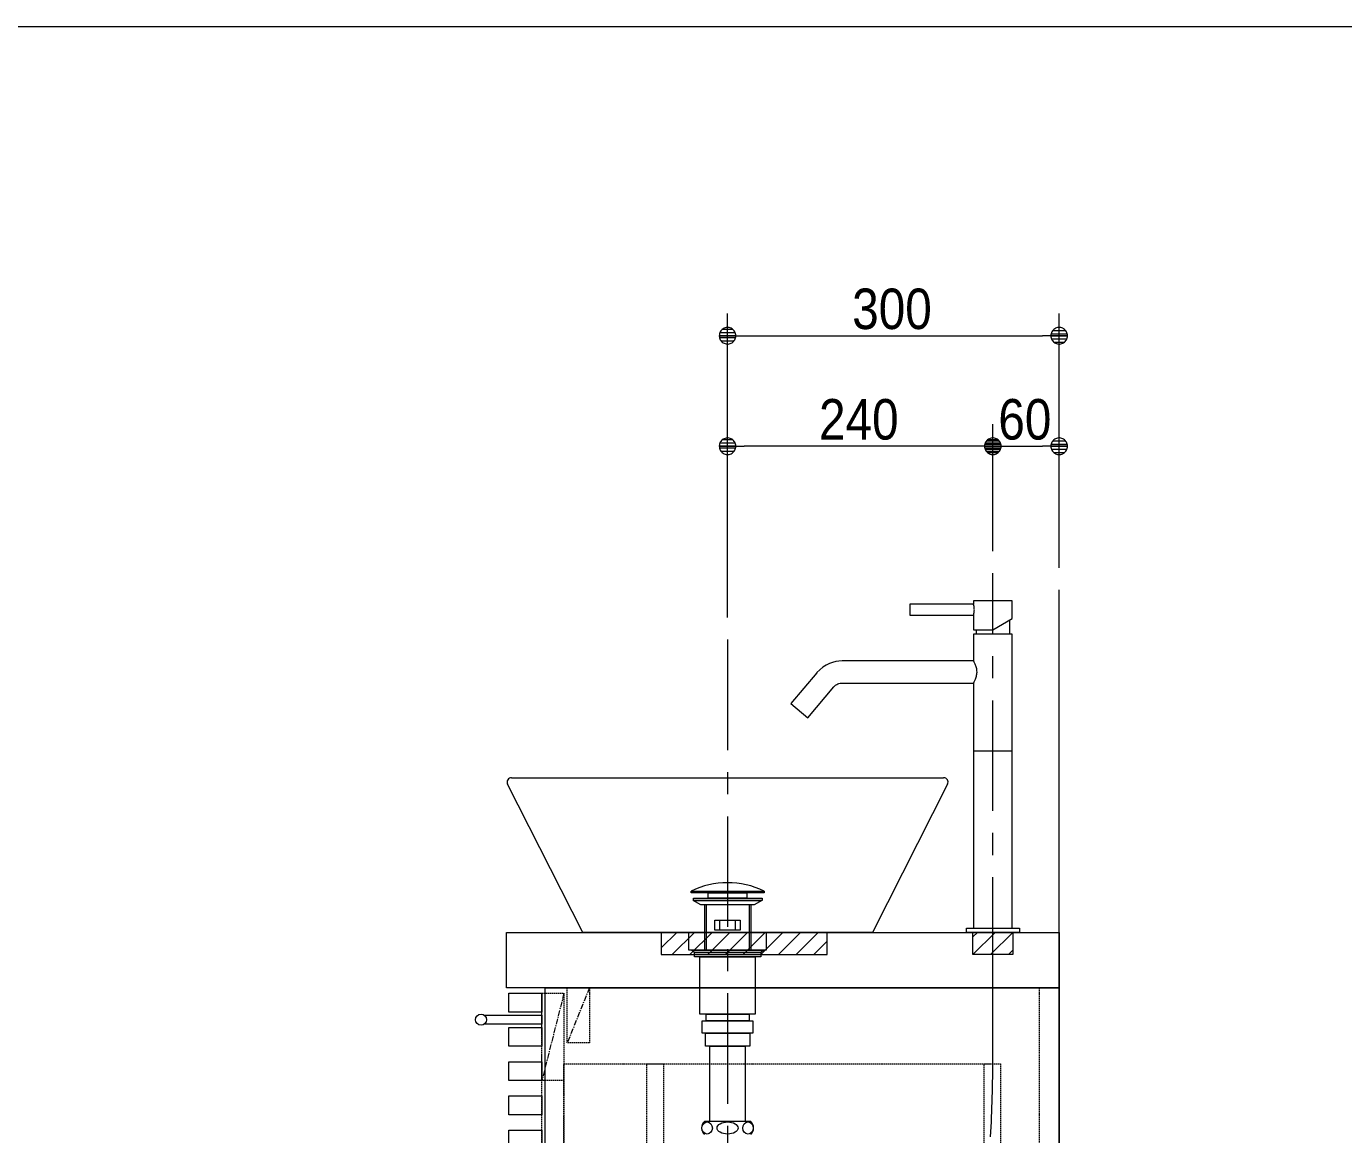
# Model space of a CAD drawing. Units: millimetres, scale not verified. Extents: x -6062 to 6062, y -3045 to 3045.
# Drawn here: x -922 to 270, y 1767 to 2770 of the extents above; entities that cross this region are included whole.
import ezdxf
from ezdxf.enums import TextEntityAlignment as Align

# ---------------------------------------------------------------- set-up
doc = ezdxf.new("R2010")
doc.units = ezdxf.units.MM
doc.header["$LTSCALE"] = 20
doc.linetypes.add('CHAIN1', pattern=[8, 5, -1, 1, -1])
doc.linetypes.add('DASHED1', pattern=[1.8, 1.2, -0.6])
for name, color, linetype, lineweight in [('0-0_1図面枠', 7, 'Continuous', 9), ('0-1_2寸法-1', 7, 'Continuous', 9), ('0-2_0', 7, 'Continuous', 9), ('0-3_5ボウル・キャビネット', 7, 'Continuous', 9), ('0-4_4給排水', 7, 'Continuous', 9)]:
    doc.layers.add(name, color=color, linetype=linetype, lineweight=lineweight)
doc.styles.add('ＭＳ Ｐゴシック', font='')
doc.styles.get('ＭＳ Ｐゴシック').set_extended_font_data('MS PGothic')

# ---------------------------------------------------------------- blocks, each defined once
blk = doc.blocks.new('グループ-2')
at = {"layer": '0-0_1図面枠'}
blk.add_lwpolyline([(-80000, 55400), (80000, 55400), (80000, -55400), (-80000, -55400)], close=True, dxfattribs=at)
blk = doc.blocks.new('図面枠')
at = {"layer": '0-0_1図面枠'}
blk.add_blockref('グループ-2', (0, 0), dxfattribs=at)
blk = doc.blocks.new('_Dot')
at = {"layer": '0-2_0'}
for p, q in [((-10, 0), (-20, 0)), ((9.78, 2), (-9.78, 2)), ((7.99, 6), (-7.99, 6)), ((9.16, -3.98), (-9.16, -3.98)), ((6, -7.98), (-6, -7.98))]:
    blk.add_line(p, q, dxfattribs=at)
for points in [[(10, 0), (9.92, 1.25), (9.69, 2.49), (9.3, 3.68), (8.76, 4.82), (8.09, 5.88), (7.29, 6.85), (6.37, 7.71), (5.36, 8.44), (4.26, 9.05), (3.09, 9.51), (1.87, 9.82), (0.63, 9.98), (-0.63, 9.98), (-1.87, 9.82), (-3.09, 9.51), (-4.26, 9.05), (-5.36, 8.44), (-6.37, 7.71), (-7.29, 6.85), (-8.09, 5.88), (-8.76, 4.82), (-9.3, 3.68), (-9.69, 2.49), (-9.92, 1.25), (-10, 0), (0, 0)], [(-10, 0), (-9.92, -1.25), (-9.69, -2.49), (-9.3, -3.68), (-8.76, -4.82), (-8.09, -5.88), (-7.29, -6.85), (-6.37, -7.71), (-5.36, -8.44), (-4.26, -9.05), (-3.09, -9.51), (-1.87, -9.82), (-0.63, -9.98), (0.63, -9.98), (1.87, -9.82), (3.09, -9.51), (4.26, -9.05), (5.36, -8.44), (6.37, -7.71), (7.29, -6.85), (8.09, -5.88), (8.76, -4.82), (9.3, -3.68), (9.69, -2.49), (9.92, -1.25), (10, 0), (0, 0)]]:
    blk.add_lwpolyline(points, close=True, dxfattribs=at)
blk = doc.blocks.new('グループ-12')
at = {"layer": '0-3_5ボウル・キャビネット', "linetype": 'CHAIN1'}
for p, q in [((27040, 37900), (26640, 36320)), ((27500, 38000), (27100, 37000)), ((27040, 34800), (26640, 33220)), ((27100, 32520), (27420, 33720)), ((27040, 32940), (26640, 31360)), ((27040, 29840), (26640, 28260))]:
    blk.add_line(p, q, dxfattribs=at)
at = {"layer": '0-3_5ボウル・キャビネット', "linetype": 'DASHED1'}
blk.add_line((35640, 38000), (35640, 28500), dxfattribs=at)
at = {"layer": '0-3_5ボウル・キャビネット'}
for points in [[(26000, 39000), (36000, 39000), (36000, 38000), (26000, 38000)], [(26040, 37900), (26640, 37900), (26640, 37560), (26040, 37560)], [(26700, 38000), (36000, 38000), (36000, 28200), (26700, 28200)], [(26040, 37280), (26640, 37280), (26640, 36940), (26040, 36940)], [(26040, 36660), (26640, 36660), (26640, 36320), (26040, 36320)], [(26040, 36040), (26640, 36040), (26640, 35700), (26040, 35700)], [(26040, 35420), (26640, 35420), (26640, 35080), (26040, 35080)], [(26040, 34800), (26640, 34800), (26640, 34460), (26040, 34460)], [(26040, 34180), (26640, 34180), (26640, 33840), (26040, 33840)], [(26040, 33560), (26640, 33560), (26640, 33220), (26040, 33220)], [(26040, 32940), (26640, 32940), (26640, 32600), (26040, 32600)], [(26040, 32320), (26640, 32320), (26640, 31980), (26040, 31980)], [(26040, 31700), (26640, 31700), (26640, 31360), (26040, 31360)], [(26040, 31080), (26640, 31080), (26640, 30740), (26040, 30740)], [(26040, 30460), (26640, 30460), (26640, 30120), (26040, 30120)], [(26040, 29840), (26640, 29840), (26640, 29500), (26040, 29500)], [(26040, 29220), (26640, 29220), (26640, 28880), (26040, 28880)], [(26040, 28600), (26640, 28600), (26640, 28260), (26040, 28260)], [(27350, 28200), (28050, 28200), (28050, 25200), (27350, 25200)], [(35050, 28200), (35750, 28200), (35750, 25200), (35050, 25200)]]:
    blk.add_lwpolyline(points, close=True, dxfattribs=at)
at = {"layer": '0-3_5ボウル・キャビネット', "linetype": 'DASHED1'}
for points in [[(26640, 37900), (27040, 37900), (27040, 33220), (26640, 33220)], [(26640, 37900), (27040, 37900), (27040, 36320), (26640, 36320)], [(27100, 38000), (27500, 38000), (27500, 37000), (27100, 37000)], [(27040, 36620), (34940, 36620), (34940, 33920), (27040, 33920)], [(28540, 36620), (28840, 36620), (28840, 33920), (28540, 33920)], [(34640, 36620), (34940, 36620), (34940, 33920), (34640, 33920)], [(26640, 34800), (27040, 34800), (27040, 33220), (26640, 33220)], [(27100, 33720), (27420, 33720), (27420, 32520), (27100, 32520)], [(26640, 32940), (27040, 32940), (27040, 28260), (26640, 28260)], [(26640, 32940), (27040, 32940), (27040, 31360), (26640, 31360)], [(27040, 31660), (34940, 31660), (34940, 28960), (27040, 28960)], [(31540, 31660), (31840, 31660), (31840, 28960), (31540, 28960)], [(34640, 31660), (34940, 31660), (34940, 28960), (34640, 28960)], [(26640, 29840), (27040, 29840), (27040, 28260), (26640, 28260)]]:
    blk.add_lwpolyline(points, close=True, dxfattribs=at)
at = {"layer": '0-3_5ボウル・キャビネット'}
for points in [[(25600, 37500), (26640, 37500), (26640, 37340), (25600, 37340)], [(25600, 32540), (26640, 32540), (26640, 32380), (25600, 32380)]]:
    blk.add_lwpolyline(points, dxfattribs=at)
at = {"layer": '0-3_5ボウル・キャビネット', "linetype": 'DASHED1'}
blk.add_lwpolyline([(36000, 28500), (27100, 28500), (27100, 28200)], dxfattribs=at)
at = {"layer": '0-3_5ボウル・キャビネット'}
for centre in [(25540, 37420), (25540, 32460)]:
    blk.add_circle(centre, 100, dxfattribs=at)
blk = doc.blocks.new('グループ-13')
at = {"layer": '0-3_5ボウル・キャビネット'}
blk.add_lwpolyline([(24000, 25200), (36000, 25200), (36000, 45200)], dxfattribs=at)
blk.add_blockref('グループ-12', (0, 0), dxfattribs=at)

msp = doc.modelspace()

# ---------------------------------------------------------------- linework, layer by layer
at = {"layer": '0-1_2寸法-1'}
for p, q in [((-287.5, 2410), (-287.5, 2510)), ((12.5, 2410), (12.5, 2510)), ((-272.49, 2490), (-2.51, 2490)), ((-287.5, 2235), (-287.5, 2410)), ((-47.5, 2295), (-47.5, 2410)), ((-47.5, 2295), (-47.5, 2410)), ((12.5, 2280), (12.5, 2410)), ((-62.51, 2390), (-272.49, 2390)), ((-32.49, 2390), (-2.51, 2390))]:
    msp.add_line(p, q, dxfattribs=at)
at = {"layer": '0-3_5ボウル・キャビネット'}
for p, q in [((-486.33, 2088.09), (-486.33, 2088.1)), ((-482.93, 2090), (-92.07, 2090)), ((-88.67, 2088.1), (-88.67, 2088.09)), ((-347.5, 1936), (-333.5, 1950)), ((-337.5, 1930), (-317.5, 1950)), ((-321.5, 1930), (-301.5, 1950)), ((-305.5, 1930), (-285.5, 1950)), ((-289.5, 1930), (-269.5, 1950)), ((-273.5, 1930), (-253.5, 1950)), ((-257.5, 1930), (-237.5, 1950)), ((-241.5, 1930), (-221.5, 1950)), ((-225.5, 1930), (-205.5, 1950)), ((-65.5, 1946), (-61.5, 1950)), ((-65.5, 1930), (-45.5, 1950)), ((-49.5, 1930), (-29.5, 1950)), ((-209.5, 1930), (-197.5, 1942)), ((-33.5, 1930), (-29.5, 1934))]:
    msp.add_line(p, q, dxfattribs=at)
msp.add_lwpolyline([(-88.51, 2084.19), (-156.44, 1950), (-418.56, 1950), (-486.49, 2084.19)], dxfattribs=at)
for points in [[(-197.5, 1930), (-197.5, 1950), (-347.5, 1950), (-347.5, 1930)], [(-322.5, 1950), (-252.5, 1950), (-252.5, 1934), (-322.5, 1934)], [(-65.5, 1930), (-65.5, 1950), (-29.5, 1950), (-29.5, 1930)]]:
    msp.add_lwpolyline(points, close=True, dxfattribs=at)
at = {"layer": '0-3_5ボウル・キャビネット', "linetype": 'DASHED1'}
for points in [[(-197.5, 1930), (-197.5, 1950), (-347.5, 1950), (-347.5, 1930)], [(-65.5, 1930), (-65.5, 1950), (-29.5, 1950), (-29.5, 1930)]]:
    msp.add_lwpolyline(points, close=True, dxfattribs=at)
at = {"layer": '0-3_5ボウル・キャビネット'}
for centre, radius, start, end in [((-482.91, 2086), 4.01, 148.52622, 206.85288), ((-482.93, 2086.02), 3.98, 90, 148.52419), ((-92.07, 2086.02), 3.98, 31.47581, 90), ((-92.09, 2086), 4.01, 333.14712, 31.47378)]:
    msp.add_arc(centre, radius, start, end, dxfattribs=at)
at = {"layer": '0-4_4給排水', "linetype": 'CHAIN1'}
for p, q in [((-47.5, 1900), (-47.5, 2275)), ((-287.5, 2215), (-287.5, 1590))]:
    msp.add_line(p, q, dxfattribs=at)
at = {"layer": '0-4_4給排水'}
for p, q in [((-32.5, 2232.66), (-32.5, 2220)), ((-62.5, 2224), (-62.5, 2220)), ((-30, 2114), (-65, 2114)), ((-308.5, 1975), (-308.5, 1934)), ((-307, 1975), (-307, 1934)), ((-268, 1975), (-268, 1934)), ((-266.5, 1975), (-266.5, 1934)), ((-266.51, 1779), (-308.49, 1779))]:
    msp.add_line(p, q, dxfattribs=at)
for points in [[(-122.5, 2247), (-122.5, 2237), (-65, 2237), (-65, 2224), (-47.5, 2224), (-30.01, 2234.1), (-30, 2250), (-65, 2250), (-65, 2247)], [(-65, 1954), (-30, 1954), (-30, 2220), (-65, 2220), (-65, 2195.71), (-183.81, 2195.71), (-186.76, 2195.57), (-189.69, 2195.13), (-192.56, 2194.41), (-195.34, 2193.41), (-198.46, 2191.89), (-201.39, 2190.02), (-204.16, 2187.75), (-206.7, 2185.1), (-206.79, 2185), (-230.16, 2157.14), (-214.84, 2144.29), (-191.47, 2172.14), (-190.65, 2173.01), (-189.73, 2173.77), (-188.72, 2174.42), (-187.65, 2174.94), (-186.72, 2175.28), (-185.77, 2175.52), (-184.79, 2175.67), (-183.81, 2175.71), (-65, 2175.71)], [(-320.5, 1987.5), (-254.5, 1987.5), (-254.5, 1986), (-320.5, 1986)], [(-311.56, 1975), (-318.5, 1979), (-256.5, 1979), (-263.51, 1975)], [(-318.2, 1981), (-256.2, 1981), (-256.2, 1979), (-318.2, 1979)], [(-305, 1986), (-270, 1986), (-270, 1981), (-305, 1981)], [(-299, 1961), (-276, 1961), (-276, 1952), (-299, 1952)], [(-294.5, 1961), (-280.5, 1961), (-280.5, 1952), (-294.5, 1952)], [(-23.5, 1950), (-71.5, 1950), (-71.5, 1954), (-23.5, 1954)], [(-317.5, 1932), (-320, 1934), (-255, 1934), (-257.5, 1932)], [(-317.5, 1932), (-257.5, 1932), (-257.5, 1928), (-317.5, 1928)], [(-312.5, 1928), (-262.5, 1928), (-262.5, 1876), (-312.5, 1876)], [(-307, 1876), (-268, 1876), (-268, 1870), (-307, 1870)], [(-310.5, 1870), (-264.5, 1870), (-264.5, 1859), (-310.5, 1859)], [(-307.5, 1859), (-267.5, 1859), (-267.5, 1847), (-307.5, 1847)], [(-303.5, 1847), (-271.5, 1847), (-271.5, 1779), (-303.5, 1779)]]:
    msp.add_lwpolyline(points, close=True, dxfattribs=at)
for points in [[(-65, 2237), (-64.99, 2237.02), (-64.97, 2237.09), (-64.94, 2237.21), (-64.9, 2237.37), (-64.84, 2237.57), (-64.78, 2237.82), (-64.72, 2238.11), (-64.65, 2238.43), (-64.58, 2238.79), (-64.51, 2239.18), (-64.44, 2239.6), (-64.38, 2240.05), (-64.34, 2240.51), (-64.3, 2241), (-64.28, 2241.49), (-64.27, 2242), (-64.28, 2242.48), (-64.3, 2242.96), (-64.33, 2243.43), (-64.38, 2243.89), (-64.43, 2244.33), (-64.49, 2244.75), (-64.56, 2245.14), (-64.63, 2245.5), (-64.7, 2245.84), (-64.77, 2246.13), (-64.84, 2246.39), (-64.89, 2246.6), (-64.94, 2246.78), (-64.97, 2246.9), (-64.99, 2246.97), (-65, 2247)], [(-65, 2175.71), (-64.97, 2175.76), (-64.89, 2175.91), (-64.75, 2176.15), (-64.57, 2176.49), (-64.35, 2176.9), (-64.09, 2177.4), (-63.81, 2177.98), (-63.52, 2178.62), (-63.22, 2179.33), (-62.92, 2180.1), (-62.64, 2180.92), (-62.39, 2181.8), (-62.17, 2182.72), (-62, 2183.68), (-61.9, 2184.67), (-61.86, 2185.67), (-61.89, 2186.67), (-61.99, 2187.66), (-62.15, 2188.62), (-62.36, 2189.54), (-62.61, 2190.42), (-62.89, 2191.24), (-63.18, 2192.01), (-63.48, 2192.73), (-63.78, 2193.38), (-64.06, 2193.96), (-64.32, 2194.48), (-64.55, 2194.91), (-64.74, 2195.25), (-64.88, 2195.51), (-64.97, 2195.66), (-65, 2195.71)]]:
    msp.add_lwpolyline(points, dxfattribs=at)
at = {"layer": '0-4_4給排水', "linetype": 'CHAIN1'}
msp.add_lwpolyline([(-47.5, 1836.84), (-47.5, 1844.92), (-47.5, 1867.04), (-47.5, 1950)], dxfattribs=at)
at = {"layer": '0-4_4給排水'}
for centre, radius, start, end in [((-287.5, 1918.65), 76.35, 64.39147, 115.60853), ((-302.58, 1773.02), 8.41, 134.66665, 180.15554), ((-272.42, 1773.02), 8.41, 359.84446, 45.33335), ((-302.58, 1773.02), 8.41, 180.1498, 225.63883), ((-272.42, 1773.02), 8.41, 314.36117, 359.8502)]:
    msp.add_arc(centre, radius, start, end, dxfattribs=at)
at = {"layer": '0-4_4給排水', "linetype": 'CHAIN1'}
msp.add_arc((-1286.61, 1836.84), 1239.11, 356.68186, 0, dxfattribs=at)
at = {"layer": '0-4_4給排水'}
for centre, major_axis, ratio in [((-306, 1773), (0, 5.5), 0.863636), ((-287.5, 1773), (9.5, 0), 0.578947), ((-269, 1773), (0, 5.5), 0.863636)]:
    msp.add_ellipse(centre, major_axis=major_axis, ratio=ratio, dxfattribs=at)

# ---------------------------------------------------------------- block references
at = {"layer": '0-0_1図面枠', "xscale": 0.05, "yscale": 0.05}
msp.add_blockref('図面枠', (-1787.5, 0), dxfattribs=at)
at = {"layer": '0-1_2寸法-1', "xscale": 0.7503418, "yscale": 0.7503418, "rotation": 180}
for p in [(-287.5, 2490), (-287.5, 2390), (-47.5, 2390)]:
    msp.add_blockref('_Dot', p, dxfattribs=at)
at = {"layer": '0-1_2寸法-1', "xscale": 0.7503418, "yscale": 0.7503418}
for p in [(12.5, 2490), (-47.5, 2390), (12.5, 2390)]:
    msp.add_blockref('_Dot', p, dxfattribs=at)
at = {"layer": '0-3_5ボウル・キャビネット', "xscale": 0.05, "yscale": 0.05}
msp.add_blockref('グループ-13', (-1787.5, 0), dxfattribs=at)

# ---------------------------------------------------------------- texts
at = {"layer": '0-1_2寸法-1', "style": 'ＭＳ Ｐゴシック', "width": 0.9}
for s, p in [('300', (-174.78, 2485.04)), ('240', (-204.78, 2385.04)), ('60', (-42.58, 2385.04))]:
    msp.add_text(s, height=36.66, dxfattribs=at).set_placement(p, align=Align.BOTTOM_LEFT)

doc.saveas('drawing.dxf')
